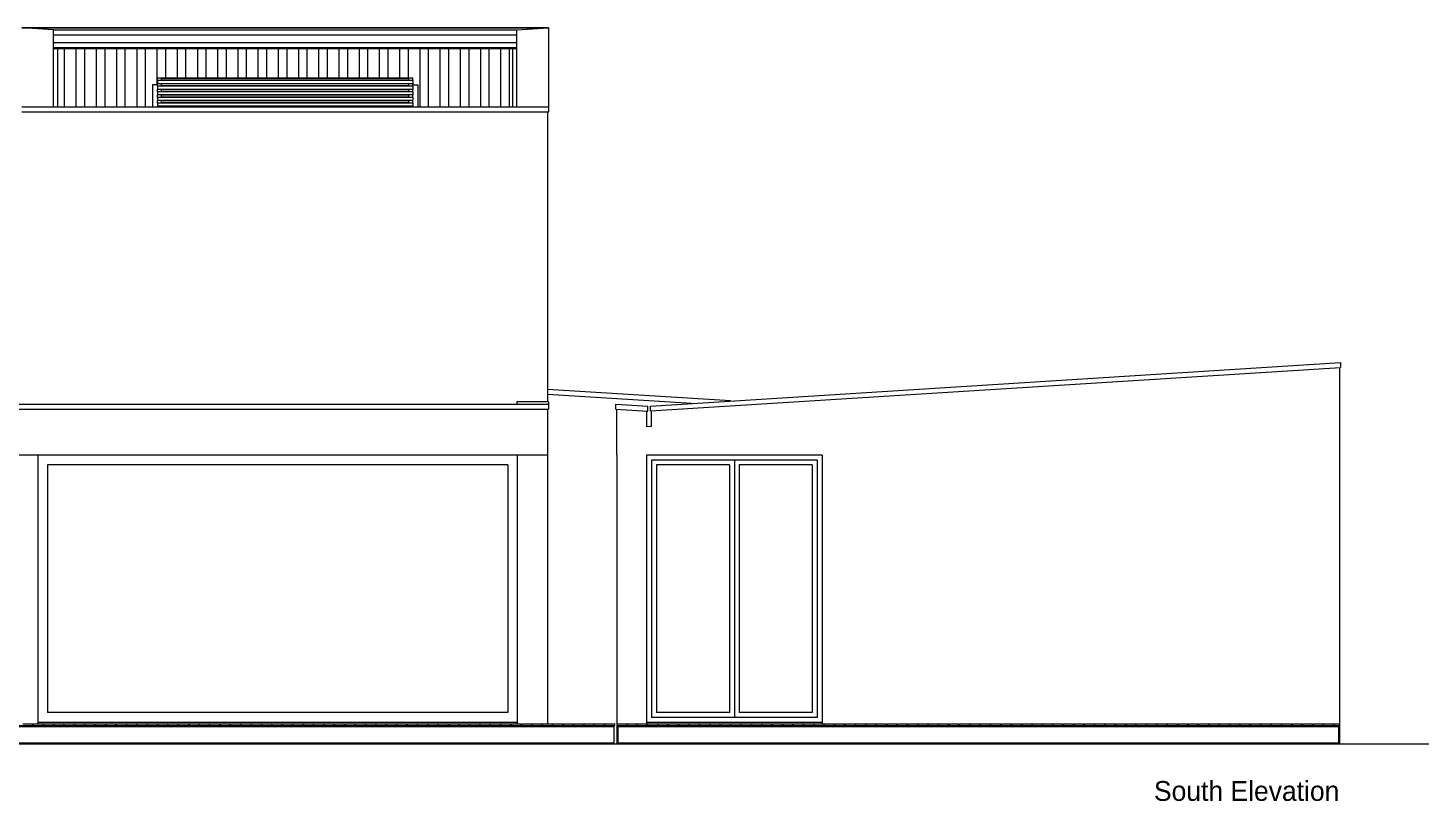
# Model space of a CAD drawing. Header units: inches. Extents: x 23 to 96, y 10 to 141.
# Drawn here: x 57.27 to 71.34, y 9.74 to 17.55 of the extents above; entities that cross this region are included whole.
import ezdxf

# ---------------------------------------------------------------- set-up
doc = ezdxf.new("R2010")
doc.units = ezdxf.units.IN
doc.header["$MEASUREMENT"] = 0
for name, color, linetype, lineweight in [('Cut', 2, 'Continuous', 5), ('Legends', 7, 'Continuous', 0), ('View in first plane', 250, 'Continuous', 0), ('View in second plane', 253, 'Continuous', 0)]:
    doc.layers.add(name, color=color, linetype=linetype, lineweight=lineweight)
doc.styles.add('texto', font='txt.shx')

msp = doc.modelspace()

# ---------------------------------------------------------------- linework, layer by layer
at = {"layer": 'Cut'}
msp.add_line((31.225, 10.318), (75.525, 10.318), dxfattribs=at)
at = {"layer": 'View in first plane'}
for p, q in [((63.565, 13.728), (70.535, 14.168)), ((63.565, 13.678), (70.535, 14.118)), ((70.525, 14.117), (70.525, 10.458)), ((70.535, 14.168), (70.535, 14.118)), ((63.215, 13.695), (63.215, 13.746)), ((63.215, 13.746), (63.537, 13.725)), ((63.215, 13.695), (63.537, 13.675)), ((63.225, 13.233), (63.225, 13.696)), ((63.527, 13.517), (63.527, 13.675)), ((63.537, 13.675), (63.537, 13.725)), ((63.565, 13.678), (63.565, 13.728)), ((63.575, 13.52), (63.575, 13.679)), ((63.575, 13.52), (63.527, 13.517)), ((63.225, 13.233), (63.225, 10.518)), ((65.3, 13.233), (63.525, 13.233)), ((63.525, 13.233), (63.525, 10.533)), ((65.3, 13.233), (65.3, 10.533)), ((65.25, 13.183), (63.575, 13.183)), ((63.575, 13.183), (63.575, 10.583)), ((64.362, 13.133), (63.625, 13.133)), ((63.625, 13.133), (63.625, 10.633)), ((64.362, 13.133), (64.362, 10.633)), ((64.413, 13.183), (64.413, 10.583)), ((65.2, 13.133), (64.462, 13.133)), ((64.462, 13.133), (64.462, 10.633)), ((65.2, 13.133), (65.2, 10.633)), ((65.25, 13.183), (65.25, 10.583)), ((65.25, 10.583), (63.575, 10.583)), ((64.362, 10.633), (63.625, 10.633)), ((65.2, 10.633), (64.462, 10.633)), ((63.225, 10.518), (63.325, 10.518)), ((63.225, 10.518), (63.225, 10.503)), ((63.225, 10.503), (63.225, 10.318)), ((63.225, 10.503), (70.525, 10.503)), ((63.235, 10.503), (63.235, 10.318)), ((63.235, 10.493), (70.515, 10.493)), ((63.325, 10.503), (63.325, 10.518)), ((63.33, 10.518), (63.43, 10.518)), ((63.33, 10.503), (63.33, 10.518)), ((63.43, 10.503), (63.43, 10.518)), ((63.435, 10.518), (63.535, 10.518)), ((63.435, 10.503), (63.435, 10.518)), ((65.3, 10.533), (63.525, 10.533)), ((63.525, 10.533), (63.525, 10.518)), ((63.535, 10.503), (63.535, 10.518)), ((63.54, 10.518), (63.64, 10.518)), ((63.54, 10.503), (63.54, 10.518)), ((63.64, 10.503), (63.64, 10.518)), ((63.645, 10.518), (63.745, 10.518)), ((63.645, 10.503), (63.645, 10.518)), ((63.745, 10.503), (63.745, 10.518)), ((63.75, 10.518), (63.85, 10.518)), ((63.75, 10.503), (63.75, 10.518)), ((63.85, 10.503), (63.85, 10.518)), ((63.855, 10.518), (63.955, 10.518)), ((63.855, 10.503), (63.855, 10.518)), ((63.955, 10.503), (63.955, 10.518)), ((63.96, 10.518), (64.06, 10.518)), ((63.96, 10.503), (63.96, 10.518)), ((64.06, 10.503), (64.06, 10.518)), ((64.065, 10.518), (64.165, 10.518)), ((64.065, 10.503), (64.065, 10.518)), ((64.165, 10.503), (64.165, 10.518)), ((64.17, 10.518), (64.27, 10.518)), ((64.17, 10.503), (64.17, 10.518)), ((64.27, 10.503), (64.27, 10.518)), ((64.275, 10.518), (64.375, 10.518)), ((64.275, 10.503), (64.275, 10.518)), ((64.375, 10.503), (64.375, 10.518)), ((64.38, 10.518), (64.48, 10.518)), ((64.38, 10.503), (64.38, 10.518)), ((64.48, 10.503), (64.48, 10.518)), ((64.485, 10.518), (64.585, 10.518)), ((64.485, 10.503), (64.485, 10.518)), ((64.585, 10.503), (64.585, 10.518)), ((64.59, 10.518), (64.69, 10.518)), ((64.59, 10.503), (64.59, 10.518)), ((64.69, 10.503), (64.69, 10.518)), ((64.695, 10.518), (64.795, 10.518)), ((64.695, 10.503), (64.695, 10.518)), ((64.795, 10.503), (64.795, 10.518)), ((64.8, 10.518), (64.9, 10.518)), ((64.8, 10.503), (64.8, 10.518)), ((64.9, 10.503), (64.9, 10.518)), ((64.905, 10.518), (65.005, 10.518)), ((64.905, 10.503), (64.905, 10.518)), ((65.005, 10.503), (65.005, 10.518)), ((65.01, 10.518), (65.11, 10.518)), ((65.01, 10.503), (65.01, 10.518)), ((65.11, 10.503), (65.11, 10.518)), ((65.115, 10.518), (65.215, 10.518)), ((65.115, 10.503), (65.115, 10.518)), ((65.215, 10.503), (65.215, 10.518)), ((65.22, 10.518), (65.32, 10.518)), ((65.22, 10.503), (65.22, 10.518)), ((65.3, 10.533), (65.3, 10.518)), ((65.32, 10.503), (65.32, 10.518)), ((65.325, 10.518), (65.425, 10.518)), ((65.325, 10.503), (65.325, 10.518)), ((65.425, 10.503), (65.425, 10.518)), ((65.43, 10.518), (65.53, 10.518)), ((65.43, 10.503), (65.43, 10.518)), ((65.53, 10.503), (65.53, 10.518)), ((65.535, 10.518), (65.635, 10.518)), ((65.535, 10.503), (65.535, 10.518)), ((65.635, 10.503), (65.635, 10.518)), ((65.64, 10.518), (65.74, 10.518)), ((65.64, 10.503), (65.64, 10.518)), ((65.74, 10.503), (65.74, 10.518)), ((65.745, 10.518), (65.845, 10.518)), ((65.745, 10.503), (65.745, 10.518)), ((65.845, 10.503), (65.845, 10.518)), ((65.85, 10.518), (65.95, 10.518)), ((65.85, 10.503), (65.85, 10.518)), ((65.95, 10.503), (65.95, 10.518)), ((65.955, 10.518), (66.055, 10.518)), ((65.955, 10.503), (65.955, 10.518)), ((66.055, 10.503), (66.055, 10.518)), ((66.06, 10.518), (66.16, 10.518)), ((66.06, 10.503), (66.06, 10.518)), ((66.16, 10.503), (66.16, 10.518)), ((66.165, 10.518), (66.265, 10.518)), ((66.165, 10.503), (66.165, 10.518)), ((66.265, 10.503), (66.265, 10.518)), ((66.27, 10.518), (66.37, 10.518)), ((66.27, 10.503), (66.27, 10.518)), ((66.37, 10.503), (66.37, 10.518)), ((66.375, 10.518), (66.475, 10.518)), ((66.375, 10.503), (66.375, 10.518)), ((66.475, 10.503), (66.475, 10.518)), ((66.48, 10.518), (66.58, 10.518)), ((66.48, 10.503), (66.48, 10.518)), ((66.58, 10.503), (66.58, 10.518)), ((66.585, 10.518), (66.685, 10.518)), ((66.585, 10.503), (66.585, 10.518)), ((66.685, 10.503), (66.685, 10.518)), ((66.69, 10.518), (66.79, 10.518)), ((66.69, 10.503), (66.69, 10.518)), ((66.79, 10.503), (66.79, 10.518)), ((66.795, 10.518), (66.895, 10.518)), ((66.795, 10.503), (66.795, 10.518)), ((66.895, 10.503), (66.895, 10.518)), ((66.9, 10.518), (67, 10.518)), ((66.9, 10.503), (66.9, 10.518)), ((67, 10.503), (67, 10.518)), ((67.005, 10.518), (67.105, 10.518)), ((67.005, 10.503), (67.005, 10.518)), ((67.105, 10.503), (67.105, 10.518)), ((67.11, 10.518), (67.21, 10.518)), ((67.11, 10.503), (67.11, 10.518)), ((67.21, 10.503), (67.21, 10.518)), ((67.215, 10.518), (67.315, 10.518)), ((67.215, 10.503), (67.215, 10.518)), ((67.315, 10.503), (67.315, 10.518)), ((67.32, 10.518), (67.42, 10.518)), ((67.32, 10.503), (67.32, 10.518)), ((67.42, 10.503), (67.42, 10.518)), ((67.425, 10.518), (67.525, 10.518)), ((67.425, 10.503), (67.425, 10.518)), ((67.525, 10.503), (67.525, 10.518)), ((67.53, 10.518), (67.63, 10.518)), ((67.53, 10.503), (67.53, 10.518)), ((67.63, 10.503), (67.63, 10.518)), ((67.635, 10.518), (67.735, 10.518)), ((67.635, 10.503), (67.635, 10.518)), ((67.735, 10.503), (67.735, 10.518)), ((67.74, 10.518), (67.84, 10.518)), ((67.74, 10.503), (67.74, 10.518)), ((67.84, 10.503), (67.84, 10.518)), ((67.845, 10.518), (67.945, 10.518)), ((67.845, 10.503), (67.845, 10.518)), ((67.945, 10.503), (67.945, 10.518)), ((67.95, 10.518), (68.05, 10.518)), ((67.95, 10.503), (67.95, 10.518)), ((68.05, 10.503), (68.05, 10.518)), ((68.055, 10.518), (68.155, 10.518)), ((68.055, 10.503), (68.055, 10.518)), ((68.155, 10.503), (68.155, 10.518)), ((68.16, 10.518), (68.26, 10.518)), ((68.16, 10.503), (68.16, 10.518)), ((68.26, 10.503), (68.26, 10.518)), ((68.265, 10.518), (68.365, 10.518)), ((68.265, 10.503), (68.265, 10.518)), ((68.365, 10.503), (68.365, 10.518)), ((68.37, 10.518), (68.47, 10.518)), ((68.37, 10.503), (68.37, 10.518)), ((68.47, 10.503), (68.47, 10.518)), ((68.475, 10.518), (68.575, 10.518)), ((68.475, 10.503), (68.475, 10.518)), ((68.575, 10.503), (68.575, 10.518)), ((68.58, 10.518), (68.68, 10.518)), ((68.58, 10.503), (68.58, 10.518)), ((68.68, 10.503), (68.68, 10.518)), ((68.685, 10.518), (68.785, 10.518)), ((68.685, 10.503), (68.685, 10.518)), ((68.785, 10.503), (68.785, 10.518)), ((68.79, 10.518), (68.89, 10.518)), ((68.79, 10.503), (68.79, 10.518)), ((68.89, 10.503), (68.89, 10.518)), ((68.895, 10.518), (68.995, 10.518)), ((68.895, 10.503), (68.895, 10.518)), ((68.995, 10.503), (68.995, 10.518)), ((69, 10.518), (69.1, 10.518)), ((69, 10.503), (69, 10.518)), ((69.1, 10.503), (69.1, 10.518)), ((69.105, 10.518), (69.205, 10.518)), ((69.105, 10.503), (69.105, 10.518)), ((69.205, 10.503), (69.205, 10.518)), ((69.21, 10.518), (69.31, 10.518)), ((69.21, 10.503), (69.21, 10.518)), ((69.31, 10.503), (69.31, 10.518)), ((69.315, 10.518), (69.415, 10.518)), ((69.315, 10.503), (69.315, 10.518)), ((69.415, 10.503), (69.415, 10.518)), ((69.42, 10.518), (69.52, 10.518)), ((69.42, 10.503), (69.42, 10.518)), ((69.52, 10.503), (69.52, 10.518)), ((69.525, 10.518), (69.625, 10.518)), ((69.525, 10.503), (69.525, 10.518)), ((69.625, 10.503), (69.625, 10.518)), ((69.63, 10.518), (69.73, 10.518)), ((69.63, 10.503), (69.63, 10.518)), ((69.73, 10.503), (69.73, 10.518)), ((69.735, 10.518), (69.835, 10.518)), ((69.735, 10.503), (69.735, 10.518)), ((69.835, 10.503), (69.835, 10.518)), ((69.84, 10.518), (69.94, 10.518)), ((69.84, 10.503), (69.84, 10.518)), ((69.94, 10.503), (69.94, 10.518)), ((69.945, 10.518), (70.045, 10.518)), ((69.945, 10.503), (69.945, 10.518)), ((70.045, 10.503), (70.045, 10.518)), ((70.05, 10.518), (70.15, 10.518)), ((70.05, 10.503), (70.05, 10.518)), ((70.15, 10.503), (70.15, 10.518)), ((70.155, 10.518), (70.255, 10.518)), ((70.155, 10.503), (70.155, 10.518)), ((70.255, 10.503), (70.255, 10.518)), ((70.26, 10.518), (70.36, 10.518)), ((70.26, 10.503), (70.26, 10.518)), ((70.36, 10.503), (70.36, 10.518)), ((70.365, 10.518), (70.465, 10.518)), ((70.365, 10.503), (70.365, 10.518)), ((70.465, 10.503), (70.465, 10.518)), ((70.47, 10.518), (70.525, 10.518)), ((70.47, 10.503), (70.47, 10.518)), ((70.515, 10.503), (70.515, 10.318)), ((70.525, 10.503), (70.525, 10.318)), ((63.235, 10.328), (70.515, 10.328))]:
    msp.add_line(p, q, dxfattribs=at)
at = {"layer": 'View in second plane'}
for p, q in [((57.215, 17.547), (62.535, 17.547)), ((62.535, 17.547), (57.215, 17.547)), ((57.535, 17.527), (57.215, 17.547)), ((57.535, 17.527), (62.215, 17.527)), ((57.535, 16.746), (57.535, 17.527)), ((57.535, 17.477), (62.215, 17.477)), ((62.215, 17.527), (62.535, 17.547)), ((62.215, 16.746), (62.215, 17.527)), ((62.535, 17.547), (62.535, 16.695)), ((57.535, 17.398), (62.215, 17.398)), ((57.535, 17.348), (62.215, 17.348)), ((57.535, 17.338), (62.215, 17.338)), ((57.577, 16.746), (57.577, 17.338)), ((57.646, 16.746), (57.646, 17.338)), ((57.764, 16.746), (57.764, 17.338)), ((57.85, 16.746), (57.85, 17.338)), ((57.969, 16.746), (57.969, 17.338)), ((58.055, 16.746), (58.055, 17.338)), ((58.173, 16.746), (58.173, 17.338)), ((58.259, 16.746), (58.259, 17.338)), ((58.378, 16.746), (58.378, 17.338)), ((58.464, 16.746), (58.464, 17.338)), ((58.582, 16.971), (58.582, 17.338)), ((58.668, 17.04), (58.668, 17.338)), ((58.786, 17.04), (58.786, 17.338)), ((58.872, 17.04), (58.872, 17.338)), ((58.991, 17.04), (58.991, 17.338)), ((59.076, 17.04), (59.076, 17.338)), ((59.195, 17.04), (59.195, 17.338)), ((59.281, 17.04), (59.281, 17.338)), ((59.399, 17.04), (59.399, 17.338)), ((59.485, 17.04), (59.485, 17.338)), ((59.603, 17.04), (59.603, 17.338)), ((59.689, 17.04), (59.689, 17.338)), ((59.808, 17.04), (59.808, 17.338)), ((59.894, 17.04), (59.894, 17.338)), ((60.012, 17.04), (60.012, 17.338)), ((60.098, 17.04), (60.098, 17.338)), ((60.216, 17.04), (60.216, 17.338)), ((60.302, 17.04), (60.302, 17.338)), ((60.42, 17.04), (60.42, 17.338)), ((60.506, 17.04), (60.506, 17.338)), ((60.625, 17.04), (60.625, 17.338)), ((60.711, 17.04), (60.711, 17.338)), ((60.829, 17.04), (60.829, 17.338)), ((60.915, 17.04), (60.915, 17.338)), ((61.033, 17.04), (61.033, 17.338)), ((61.119, 17.04), (61.119, 17.338)), ((61.238, 16.746), (61.238, 17.338)), ((61.324, 16.746), (61.324, 17.338)), ((61.442, 16.746), (61.442, 17.338)), ((61.528, 16.746), (61.528, 17.338)), ((61.646, 16.746), (61.646, 17.338)), ((61.732, 16.746), (61.732, 17.338)), ((61.85, 16.746), (61.85, 17.338)), ((61.936, 16.746), (61.936, 17.338)), ((62.055, 16.746), (62.055, 17.338)), ((62.141, 16.746), (62.141, 17.338)), ((62.173, 16.746), (62.173, 17.338)), ((61.165, 17.04), (58.585, 17.04)), ((58.585, 17.015), (58.585, 17.04)), ((61.125, 17.037), (58.625, 17.037)), ((58.625, 17.018), (58.625, 17.037)), ((61.125, 17.018), (61.125, 17.037)), ((61.165, 17.015), (61.165, 17.04)), ((58.535, 16.971), (58.535, 16.746)), ((58.585, 16.971), (58.535, 16.971)), ((61.165, 17.015), (58.585, 17.015)), ((58.585, 17.015), (58.585, 16.983)), ((61.165, 16.983), (58.585, 16.983)), ((58.585, 16.959), (58.585, 16.983)), ((61.165, 16.959), (58.585, 16.959)), ((58.585, 16.959), (58.585, 16.926)), ((61.165, 16.926), (58.585, 16.926)), ((58.585, 16.902), (58.585, 16.926)), ((61.165, 16.902), (58.585, 16.902)), ((58.585, 16.902), (58.585, 16.87)), ((61.125, 17.018), (58.625, 17.018)), ((61.125, 16.98), (58.625, 16.98)), ((58.625, 16.961), (58.625, 16.98)), ((61.125, 16.961), (58.625, 16.961)), ((61.125, 16.924), (58.625, 16.924)), ((58.625, 16.905), (58.625, 16.924)), ((61.125, 16.905), (58.625, 16.905)), ((61.125, 16.961), (61.125, 16.98)), ((61.125, 16.905), (61.125, 16.924)), ((61.165, 17.015), (61.165, 16.983)), ((61.165, 16.959), (61.165, 16.983)), ((61.165, 16.971), (61.215, 16.971)), ((61.165, 16.959), (61.165, 16.926)), ((61.165, 16.902), (61.165, 16.926)), ((61.165, 16.902), (61.165, 16.87)), ((61.215, 16.971), (61.215, 16.746)), ((62.535, 16.746), (57.215, 16.746)), ((61.165, 16.87), (58.585, 16.87)), ((58.585, 16.845), (58.585, 16.87)), ((61.165, 16.845), (58.585, 16.845)), ((58.585, 16.845), (58.585, 16.813)), ((61.165, 16.813), (58.585, 16.813)), ((58.585, 16.788), (58.585, 16.813)), ((61.165, 16.788), (58.585, 16.788)), ((58.585, 16.788), (58.585, 16.756)), ((61.165, 16.756), (58.585, 16.756)), ((58.585, 16.746), (58.585, 16.756)), ((61.125, 16.867), (58.625, 16.867)), ((58.625, 16.848), (58.625, 16.867)), ((61.125, 16.848), (58.625, 16.848)), ((61.125, 16.81), (58.625, 16.81)), ((58.625, 16.791), (58.625, 16.81)), ((61.125, 16.791), (58.625, 16.791)), ((61.125, 16.753), (58.625, 16.753)), ((58.625, 16.746), (58.625, 16.753)), ((61.125, 16.848), (61.125, 16.867)), ((61.125, 16.791), (61.125, 16.81)), ((61.125, 16.746), (61.125, 16.753)), ((61.165, 16.845), (61.165, 16.87)), ((61.165, 16.845), (61.165, 16.813)), ((61.165, 16.788), (61.165, 16.813)), ((61.165, 16.788), (61.165, 16.756)), ((61.165, 16.746), (61.165, 16.756)), ((62.535, 16.695), (57.215, 16.695)), ((62.525, 16.695), (62.525, 13.77)), ((64.375, 13.779), (62.525, 13.896)), ((63.978, 13.754), (62.525, 13.846)), ((39.215, 13.746), (62.535, 13.746)), ((39.215, 13.695), (62.535, 13.695)), ((62.215, 13.77), (62.215, 13.746)), ((62.535, 13.77), (62.215, 13.77)), ((62.525, 13.695), (62.525, 10.518)), ((62.535, 13.77), (62.535, 13.695)), ((62.525, 13.233), (39.225, 13.233)), ((57.375, 13.233), (57.375, 10.518)), ((62.22, 13.233), (62.22, 10.518)), ((62.125, 13.133), (57.475, 13.133)), ((57.475, 13.133), (57.475, 10.633)), ((62.125, 13.133), (62.125, 10.633)), ((62.125, 10.633), (57.475, 10.633)), ((36.225, 10.503), (63.205, 10.503)), ((36.245, 10.493), (63.195, 10.493)), ((57.225, 10.518), (57.325, 10.518)), ((57.325, 10.503), (57.325, 10.518)), ((57.33, 10.518), (57.43, 10.518)), ((57.33, 10.503), (57.33, 10.518)), ((62.22, 10.533), (57.375, 10.533)), ((57.43, 10.503), (57.43, 10.518)), ((57.435, 10.518), (57.535, 10.518)), ((57.435, 10.503), (57.435, 10.518)), ((57.535, 10.503), (57.535, 10.518)), ((57.54, 10.518), (57.64, 10.518)), ((57.54, 10.503), (57.54, 10.518)), ((57.64, 10.503), (57.64, 10.518)), ((57.645, 10.518), (57.745, 10.518)), ((57.645, 10.503), (57.645, 10.518)), ((57.745, 10.503), (57.745, 10.518)), ((57.75, 10.518), (57.85, 10.518)), ((57.75, 10.518), (57.75, 10.503)), ((57.85, 10.503), (57.85, 10.518)), ((57.855, 10.518), (57.955, 10.518)), ((57.855, 10.503), (57.855, 10.518)), ((57.955, 10.503), (57.955, 10.518)), ((57.96, 10.518), (58.06, 10.518)), ((57.96, 10.503), (57.96, 10.518)), ((58.06, 10.503), (58.06, 10.518)), ((58.065, 10.518), (58.165, 10.518)), ((58.065, 10.503), (58.065, 10.518)), ((58.165, 10.503), (58.165, 10.518)), ((58.17, 10.518), (58.27, 10.518)), ((58.17, 10.503), (58.17, 10.518)), ((58.27, 10.503), (58.27, 10.518)), ((58.275, 10.518), (58.375, 10.518)), ((58.275, 10.503), (58.275, 10.518)), ((58.375, 10.503), (58.375, 10.518)), ((58.38, 10.518), (58.48, 10.518)), ((58.38, 10.503), (58.38, 10.518)), ((58.48, 10.503), (58.48, 10.518)), ((58.485, 10.518), (58.585, 10.518)), ((58.485, 10.503), (58.485, 10.518)), ((58.585, 10.503), (58.585, 10.518)), ((58.59, 10.518), (58.69, 10.518)), ((58.59, 10.503), (58.59, 10.518)), ((58.69, 10.503), (58.69, 10.518)), ((58.695, 10.518), (58.795, 10.518)), ((58.695, 10.503), (58.695, 10.518)), ((58.795, 10.503), (58.795, 10.518)), ((58.8, 10.518), (58.9, 10.518)), ((58.8, 10.503), (58.8, 10.518)), ((58.9, 10.503), (58.9, 10.518)), ((58.905, 10.518), (59.005, 10.518)), ((58.905, 10.518), (58.905, 10.503)), ((59.005, 10.503), (59.005, 10.518)), ((59.01, 10.518), (59.11, 10.518)), ((59.01, 10.503), (59.01, 10.518)), ((59.11, 10.503), (59.11, 10.518)), ((59.115, 10.518), (59.215, 10.518)), ((59.115, 10.503), (59.115, 10.518)), ((59.215, 10.503), (59.215, 10.518)), ((59.22, 10.518), (59.32, 10.518)), ((59.22, 10.503), (59.22, 10.518)), ((59.32, 10.503), (59.32, 10.518)), ((59.325, 10.518), (59.425, 10.518)), ((59.325, 10.503), (59.325, 10.518)), ((59.425, 10.503), (59.425, 10.518)), ((59.43, 10.518), (59.53, 10.518)), ((59.43, 10.503), (59.43, 10.518)), ((59.53, 10.503), (59.53, 10.518)), ((59.535, 10.518), (59.635, 10.518)), ((59.535, 10.503), (59.535, 10.518)), ((59.635, 10.503), (59.635, 10.518)), ((59.64, 10.518), (59.74, 10.518)), ((59.64, 10.503), (59.64, 10.518)), ((59.74, 10.503), (59.74, 10.518)), ((59.745, 10.518), (59.845, 10.518)), ((59.745, 10.503), (59.745, 10.518)), ((59.845, 10.503), (59.845, 10.518)), ((59.85, 10.518), (59.95, 10.518)), ((59.85, 10.503), (59.85, 10.518)), ((59.95, 10.503), (59.95, 10.518)), ((59.955, 10.518), (60.055, 10.518)), ((59.955, 10.503), (59.955, 10.518)), ((60.055, 10.503), (60.055, 10.518)), ((60.06, 10.518), (60.16, 10.518)), ((60.06, 10.518), (60.06, 10.503)), ((60.16, 10.503), (60.16, 10.518)), ((60.165, 10.518), (60.265, 10.518)), ((60.165, 10.503), (60.165, 10.518)), ((60.265, 10.503), (60.265, 10.518)), ((60.27, 10.518), (60.37, 10.518)), ((60.27, 10.503), (60.27, 10.518)), ((60.37, 10.503), (60.37, 10.518)), ((60.375, 10.518), (60.475, 10.518)), ((60.375, 10.503), (60.375, 10.518)), ((60.475, 10.503), (60.475, 10.518)), ((60.48, 10.518), (60.58, 10.518)), ((60.48, 10.503), (60.48, 10.518)), ((60.58, 10.503), (60.58, 10.518)), ((60.585, 10.518), (60.685, 10.518)), ((60.585, 10.503), (60.585, 10.518)), ((60.685, 10.503), (60.685, 10.518)), ((60.69, 10.518), (60.79, 10.518)), ((60.69, 10.503), (60.69, 10.518)), ((60.79, 10.503), (60.79, 10.518)), ((60.795, 10.518), (60.895, 10.518)), ((60.795, 10.503), (60.795, 10.518)), ((60.895, 10.503), (60.895, 10.518)), ((60.9, 10.518), (61, 10.518)), ((60.9, 10.503), (60.9, 10.518)), ((61, 10.503), (61, 10.518)), ((61.005, 10.518), (61.105, 10.518)), ((61.005, 10.503), (61.005, 10.518)), ((61.105, 10.503), (61.105, 10.518)), ((61.11, 10.518), (61.21, 10.518)), ((61.11, 10.503), (61.11, 10.518)), ((61.21, 10.503), (61.21, 10.518)), ((61.215, 10.518), (61.315, 10.518)), ((61.215, 10.503), (61.215, 10.518)), ((61.315, 10.503), (61.315, 10.518)), ((61.32, 10.518), (61.42, 10.518)), ((61.32, 10.503), (61.32, 10.518)), ((61.42, 10.503), (61.42, 10.518)), ((61.425, 10.518), (61.525, 10.518)), ((61.425, 10.503), (61.425, 10.518)), ((61.525, 10.503), (61.525, 10.518)), ((61.53, 10.518), (61.63, 10.518)), ((61.53, 10.503), (61.53, 10.518)), ((61.63, 10.503), (61.63, 10.518)), ((61.635, 10.518), (61.735, 10.518)), ((61.635, 10.503), (61.635, 10.518)), ((61.735, 10.503), (61.735, 10.518)), ((61.74, 10.518), (61.84, 10.518)), ((61.74, 10.503), (61.74, 10.518)), ((61.84, 10.503), (61.84, 10.518)), ((61.845, 10.518), (61.945, 10.518)), ((61.845, 10.503), (61.845, 10.518)), ((61.945, 10.503), (61.945, 10.518)), ((61.95, 10.518), (62.05, 10.518)), ((61.95, 10.503), (61.95, 10.518)), ((62.05, 10.503), (62.05, 10.518)), ((62.055, 10.518), (62.155, 10.518)), ((62.055, 10.503), (62.055, 10.518)), ((62.155, 10.503), (62.155, 10.518)), ((62.16, 10.518), (62.26, 10.518)), ((62.16, 10.503), (62.16, 10.518)), ((62.26, 10.503), (62.26, 10.518)), ((62.265, 10.518), (62.365, 10.518)), ((62.265, 10.503), (62.265, 10.518)), ((62.365, 10.503), (62.365, 10.518)), ((62.37, 10.518), (62.47, 10.518)), ((62.37, 10.503), (62.37, 10.518)), ((62.47, 10.503), (62.47, 10.518)), ((62.475, 10.518), (62.575, 10.518)), ((62.475, 10.503), (62.475, 10.518)), ((62.575, 10.503), (62.575, 10.518)), ((62.58, 10.518), (62.68, 10.518)), ((62.58, 10.503), (62.58, 10.518)), ((62.68, 10.503), (62.68, 10.518)), ((62.685, 10.518), (62.785, 10.518)), ((62.685, 10.503), (62.685, 10.518)), ((62.785, 10.503), (62.785, 10.518)), ((62.79, 10.518), (62.89, 10.518)), ((62.79, 10.503), (62.79, 10.518)), ((62.89, 10.503), (62.89, 10.518)), ((62.895, 10.518), (62.995, 10.518)), ((62.895, 10.503), (62.895, 10.518)), ((62.995, 10.503), (62.995, 10.518)), ((63, 10.518), (63.1, 10.518)), ((63, 10.503), (63, 10.518)), ((63.1, 10.503), (63.1, 10.518)), ((63.105, 10.518), (63.205, 10.518)), ((63.105, 10.503), (63.105, 10.518)), ((63.195, 10.503), (63.195, 10.318)), ((63.205, 10.503), (63.205, 10.518)), ((36.245, 10.328), (63.195, 10.328))]:
    msp.add_line(p, q, dxfattribs=at)

# ---------------------------------------------------------------- texts
at = {"layer": 'Legends', "insert": (70.525, 9.941), "char_height": 0.2, "width": 17.12821, "attachment_point": 3, "style": 'texto'}
msp.add_mtext('{\\fCentury Gothic|b0|i0|c0|p34;South Elevation}', dxfattribs=at)

doc.saveas('drawing.dxf')
